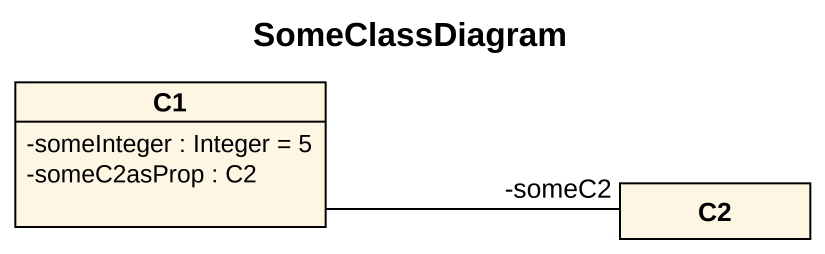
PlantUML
@startuml
title SomeClassDiagram
hide circle
hide empty members
skinparam classAttributeIconSize 0
class C1 {
  -someInteger : Integer = 5
  -someC2asProp : C2
}
class C2
C1 -right- "-someC2" C2
@enduml
